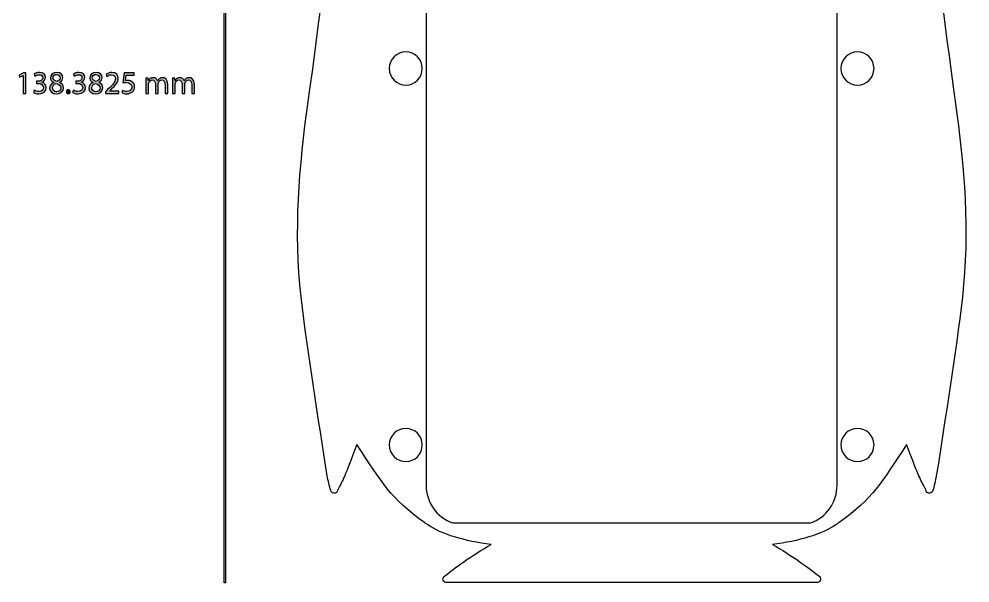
# Model space of a CAD drawing. Header units: millimetres. Extents: x 24 to 152, y 32 to 182.
# Drawn here: x 23.7 to 150, y 32.2 to 107.1 of the extents above; entities that cross this region are included whole.
import ezdxf

# ---------------------------------------------------------------- set-up
doc = ezdxf.new("R2010")
doc.units = ezdxf.units.MM
doc.header["$MEASUREMENT"] = 0

msp = doc.modelspace()

# ---------------------------------------------------------------- hatches: boundary and pattern name
at = {"transparency": 33554687}
h = msp.add_hatch(color=256, dxfattribs=at)
h.dxf.hatch_style = 2
edge = h.paths.add_edge_path()
edge.add_spline(control_points=[(24.27, 99.57), (24.27, 99.57), (24.27, 99.57), (24.27, 99.57), (24.27, 99.57), (23.79, 99.31), (23.79, 99.31), (23.79, 99.31), (23.72, 99.6), (23.72, 99.6), (23.72, 99.6), (24.32, 99.92), (24.32, 99.92), (24.32, 99.92), (24.63, 99.92), (24.63, 99.92), (24.63, 99.92), (24.63, 97.17), (24.63, 97.17), (24.63, 97.17), (24.27, 97.17), (24.27, 97.17), (24.27, 97.17), (24.27, 99.57), (24.27, 99.57)], knot_values=[0, 0, 0, 0, 1, 1, 1, 2, 2, 2, 3, 3, 3, 4, 4, 4, 5, 5, 5, 6, 6, 6, 7, 7, 7, 8, 8, 8, 8], degree=3, periodic=0)
h = msp.add_hatch(color=256, dxfattribs=at)
h.dxf.hatch_style = 2
edge = h.paths.add_edge_path()
edge.add_spline(control_points=[(25.73, 97.59), (25.83, 97.53), (26.08, 97.42), (26.34, 97.42), (26.81, 97.42), (26.96, 97.73), (26.96, 97.95), (26.95, 98.34), (26.61, 98.5), (26.25, 98.5), (26.25, 98.5), (26.04, 98.5), (26.04, 98.5), (26.04, 98.5), (26.04, 98.78), (26.04, 98.78), (26.04, 98.78), (26.25, 98.78), (26.25, 98.78), (26.52, 98.78), (26.86, 98.92), (26.86, 99.25), (26.86, 99.47), (26.72, 99.66), (26.38, 99.66), (26.16, 99.66), (25.95, 99.57), (25.83, 99.48), (25.83, 99.48), (25.73, 99.75), (25.73, 99.75), (25.87, 99.86), (26.15, 99.96), (26.45, 99.96), (26.99, 99.96), (27.24, 99.64), (27.24, 99.31), (27.24, 99.02), (27.07, 98.78), (26.73, 98.66), (26.73, 98.66), (26.73, 98.65), (26.73, 98.65), (27.07, 98.58), (27.34, 98.33), (27.34, 97.95), (27.34, 97.51), (27, 97.12), (26.34, 97.12), (26.03, 97.12), (25.76, 97.22), (25.62, 97.31), (25.62, 97.31), (25.73, 97.59), (25.73, 97.59)], knot_values=[0, 0, 0, 0, 1, 1, 1, 2, 2, 2, 3, 3, 3, 4, 4, 4, 5, 5, 5, 6, 6, 6, 7, 7, 7, 8, 8, 8, 9, 9, 9, 10, 10, 10, 11, 11, 11, 12, 12, 12, 13, 13, 13, 14, 14, 14, 15, 15, 15, 16, 16, 16, 17, 17, 17, 18, 18, 18, 18], degree=3, periodic=0)
h = msp.add_hatch(color=256, dxfattribs=at)
h.dxf.hatch_style = 2
edge = h.paths.add_edge_path()
edge.add_spline(control_points=[(28.23, 99.26), (28.23, 98.98), (28.44, 98.83), (28.76, 98.75), (28.99, 98.83), (29.18, 99), (29.18, 99.25), (29.18, 99.47), (29.04, 99.7), (28.71, 99.7), (28.4, 99.7), (28.23, 99.49), (28.23, 99.26)], knot_values=[0, 0, 0, 0, 1, 1, 1, 2, 2, 2, 3, 3, 3, 4, 4, 4, 4], degree=3, periodic=0)
edge = h.paths.add_edge_path()
edge.add_spline(control_points=[(29.26, 97.88), (29.26, 98.22), (29.02, 98.38), (28.65, 98.48), (28.33, 98.39), (28.16, 98.18), (28.16, 97.92), (28.14, 97.64), (28.35, 97.39), (28.71, 97.39), (29.04, 97.39), (29.26, 97.6), (29.26, 97.88)], knot_values=[0, 0, 0, 0, 1, 1, 1, 2, 2, 2, 3, 3, 3, 4, 4, 4, 4], degree=3, periodic=0)
edge = h.paths.add_edge_path()
edge.add_spline(control_points=[(27.78, 97.87), (27.78, 98.21), (27.98, 98.46), (28.32, 98.6), (28.32, 98.6), (28.32, 98.61), (28.32, 98.61), (28.01, 98.76), (27.88, 99), (27.88, 99.23), (27.88, 99.67), (28.25, 99.96), (28.73, 99.96), (29.26, 99.96), (29.53, 99.63), (29.53, 99.29), (29.53, 99.05), (29.42, 98.8), (29.08, 98.64), (29.08, 98.64), (29.08, 98.63), (29.08, 98.63), (29.42, 98.5), (29.63, 98.25), (29.63, 97.92), (29.63, 97.44), (29.22, 97.12), (28.7, 97.12), (28.12, 97.12), (27.78, 97.46), (27.78, 97.87)], knot_values=[0, 0, 0, 0, 1, 1, 1, 2, 2, 2, 3, 3, 3, 4, 4, 4, 5, 5, 5, 6, 6, 6, 7, 7, 7, 8, 8, 8, 9, 9, 9, 10, 10, 10, 10], degree=3, periodic=0)
h = msp.add_hatch(color=256, dxfattribs=at)
h.dxf.hatch_style = 2
edge = h.paths.add_edge_path()
edge.add_spline(control_points=[(30.95, 97.59), (31.05, 97.53), (31.3, 97.42), (31.55, 97.42), (32.03, 97.42), (32.18, 97.73), (32.18, 97.95), (32.17, 98.34), (31.83, 98.5), (31.47, 98.5), (31.47, 98.5), (31.26, 98.5), (31.26, 98.5), (31.26, 98.5), (31.26, 98.78), (31.26, 98.78), (31.26, 98.78), (31.47, 98.78), (31.47, 98.78), (31.74, 98.78), (32.08, 98.92), (32.08, 99.25), (32.08, 99.47), (31.94, 99.66), (31.6, 99.66), (31.38, 99.66), (31.17, 99.57), (31.05, 99.48), (31.05, 99.48), (30.95, 99.75), (30.95, 99.75), (31.09, 99.86), (31.37, 99.96), (31.67, 99.96), (32.21, 99.96), (32.46, 99.64), (32.46, 99.31), (32.46, 99.02), (32.29, 98.78), (31.95, 98.66), (31.95, 98.66), (31.95, 98.65), (31.95, 98.65), (32.29, 98.58), (32.56, 98.33), (32.56, 97.95), (32.56, 97.51), (32.22, 97.12), (31.56, 97.12), (31.25, 97.12), (30.98, 97.22), (30.84, 97.31), (30.84, 97.31), (30.95, 97.59), (30.95, 97.59)], knot_values=[0, 0, 0, 0, 1, 1, 1, 2, 2, 2, 3, 3, 3, 4, 4, 4, 5, 5, 5, 6, 6, 6, 7, 7, 7, 8, 8, 8, 9, 9, 9, 10, 10, 10, 11, 11, 11, 12, 12, 12, 13, 13, 13, 14, 14, 14, 15, 15, 15, 16, 16, 16, 17, 17, 17, 18, 18, 18, 18], degree=3, periodic=0)
h = msp.add_hatch(color=256, dxfattribs=at)
h.dxf.hatch_style = 2
edge = h.paths.add_edge_path()
edge.add_spline(control_points=[(33.45, 99.26), (33.45, 98.98), (33.66, 98.83), (33.98, 98.75), (34.21, 98.83), (34.39, 99), (34.39, 99.25), (34.39, 99.47), (34.26, 99.7), (33.93, 99.7), (33.62, 99.7), (33.45, 99.49), (33.45, 99.26)], knot_values=[0, 0, 0, 0, 1, 1, 1, 2, 2, 2, 3, 3, 3, 4, 4, 4, 4], degree=3, periodic=0)
edge = h.paths.add_edge_path()
edge.add_spline(control_points=[(34.48, 97.88), (34.48, 98.22), (34.24, 98.38), (33.87, 98.48), (33.55, 98.39), (33.38, 98.18), (33.38, 97.92), (33.36, 97.64), (33.57, 97.39), (33.93, 97.39), (34.26, 97.39), (34.48, 97.6), (34.48, 97.88)], knot_values=[0, 0, 0, 0, 1, 1, 1, 2, 2, 2, 3, 3, 3, 4, 4, 4, 4], degree=3, periodic=0)
edge = h.paths.add_edge_path()
edge.add_spline(control_points=[(32.99, 97.87), (32.99, 98.21), (33.2, 98.46), (33.54, 98.6), (33.54, 98.6), (33.54, 98.61), (33.54, 98.61), (33.23, 98.76), (33.1, 99), (33.1, 99.23), (33.1, 99.67), (33.47, 99.96), (33.95, 99.96), (34.48, 99.96), (34.75, 99.63), (34.75, 99.29), (34.75, 99.05), (34.64, 98.8), (34.3, 98.64), (34.3, 98.64), (34.3, 98.63), (34.3, 98.63), (34.64, 98.5), (34.85, 98.25), (34.85, 97.92), (34.85, 97.44), (34.44, 97.12), (33.92, 97.12), (33.34, 97.12), (32.99, 97.46), (32.99, 97.87)], knot_values=[0, 0, 0, 0, 1, 1, 1, 2, 2, 2, 3, 3, 3, 4, 4, 4, 5, 5, 5, 6, 6, 6, 7, 7, 7, 8, 8, 8, 9, 9, 9, 10, 10, 10, 10], degree=3, periodic=0)
h = msp.add_hatch(color=256, dxfattribs=at)
h.dxf.hatch_style = 2
edge = h.paths.add_edge_path()
edge.add_spline(control_points=[(35.2, 97.17), (35.2, 97.17), (35.2, 97.4), (35.2, 97.4), (35.2, 97.4), (35.49, 97.68), (35.49, 97.68), (36.19, 98.35), (36.51, 98.7), (36.52, 99.12), (36.52, 99.4), (36.38, 99.66), (35.97, 99.66), (35.72, 99.66), (35.51, 99.53), (35.39, 99.42), (35.39, 99.42), (35.27, 99.68), (35.27, 99.68), (35.46, 99.85), (35.73, 99.96), (36.05, 99.96), (36.64, 99.96), (36.89, 99.56), (36.89, 99.16), (36.89, 98.66), (36.52, 98.25), (35.94, 97.69), (35.94, 97.69), (35.72, 97.48), (35.72, 97.48), (35.72, 97.48), (35.72, 97.48), (35.72, 97.48), (35.72, 97.48), (36.96, 97.48), (36.96, 97.48), (36.96, 97.48), (36.96, 97.17), (36.96, 97.17), (36.96, 97.17), (35.2, 97.17), (35.2, 97.17)], knot_values=[0, 0, 0, 0, 1, 1, 1, 2, 2, 2, 3, 3, 3, 4, 4, 4, 5, 5, 5, 6, 6, 6, 7, 7, 7, 8, 8, 8, 9, 9, 9, 10, 10, 10, 11, 11, 11, 12, 12, 12, 13, 13, 13, 14, 14, 14, 14], degree=3, periodic=0)
h = msp.add_hatch(color=256, dxfattribs=at)
h.dxf.hatch_style = 2
edge = h.paths.add_edge_path()
edge.add_spline(control_points=[(39.01, 99.6), (39.01, 99.6), (37.96, 99.6), (37.96, 99.6), (37.96, 99.6), (37.86, 98.9), (37.86, 98.9), (37.92, 98.91), (37.98, 98.91), (38.08, 98.91), (38.29, 98.91), (38.51, 98.87), (38.67, 98.77), (38.89, 98.64), (39.07, 98.41), (39.07, 98.06), (39.07, 97.52), (38.64, 97.12), (38.04, 97.12), (37.74, 97.12), (37.49, 97.21), (37.36, 97.29), (37.36, 97.29), (37.45, 97.57), (37.45, 97.57), (37.57, 97.51), (37.79, 97.42), (38.04, 97.42), (38.39, 97.42), (38.69, 97.65), (38.69, 98.02), (38.69, 98.37), (38.45, 98.63), (37.9, 98.63), (37.74, 98.63), (37.62, 98.61), (37.52, 98.6), (37.52, 98.6), (37.7, 99.92), (37.7, 99.92), (37.7, 99.92), (39.01, 99.92), (39.01, 99.92), (39.01, 99.92), (39.01, 99.6), (39.01, 99.6)], knot_values=[0, 0, 0, 0, 1, 1, 1, 2, 2, 2, 3, 3, 3, 4, 4, 4, 5, 5, 5, 6, 6, 6, 7, 7, 7, 8, 8, 8, 9, 9, 9, 10, 10, 10, 11, 11, 11, 12, 12, 12, 13, 13, 13, 14, 14, 14, 15, 15, 15, 15], degree=3, periodic=0)
h = msp.add_hatch(color=256, dxfattribs=at)
h.dxf.hatch_style = 2
edge = h.paths.add_edge_path()
edge.add_spline(control_points=[(40.56, 98.66), (40.56, 98.87), (40.55, 99.05), (40.54, 99.21), (40.54, 99.21), (40.87, 99.21), (40.87, 99.21), (40.87, 99.21), (40.88, 98.88), (40.88, 98.88), (40.88, 98.88), (40.9, 98.88), (40.9, 98.88), (41.01, 99.08), (41.2, 99.26), (41.54, 99.26), (41.82, 99.26), (42.03, 99.09), (42.12, 98.85), (42.12, 98.85), (42.13, 98.85), (42.13, 98.85), (42.19, 98.97), (42.27, 99.05), (42.36, 99.12), (42.48, 99.21), (42.62, 99.26), (42.81, 99.26), (43.08, 99.26), (43.48, 99.08), (43.48, 98.37), (43.48, 98.37), (43.48, 97.17), (43.48, 97.17), (43.48, 97.17), (43.12, 97.17), (43.12, 97.17), (43.12, 97.17), (43.12, 98.33), (43.12, 98.33), (43.12, 98.72), (42.97, 98.96), (42.67, 98.96), (42.46, 98.96), (42.3, 98.8), (42.23, 98.62), (42.22, 98.57), (42.21, 98.5), (42.21, 98.43), (42.21, 98.43), (42.21, 97.17), (42.21, 97.17), (42.21, 97.17), (41.84, 97.17), (41.84, 97.17), (41.84, 97.17), (41.84, 98.39), (41.84, 98.39), (41.84, 98.72), (41.7, 98.96), (41.41, 98.96), (41.18, 98.96), (41.01, 98.77), (40.95, 98.58), (40.93, 98.53), (40.92, 98.47), (40.92, 98.4), (40.92, 98.4), (40.92, 97.17), (40.92, 97.17), (40.92, 97.17), (40.56, 97.17), (40.56, 97.17), (40.56, 97.17), (40.56, 98.66), (40.56, 98.66)], knot_values=[0, 0, 0, 0, 1, 1, 1, 2, 2, 2, 3, 3, 3, 4, 4, 4, 5, 5, 5, 6, 6, 6, 7, 7, 7, 8, 8, 8, 9, 9, 9, 10, 10, 10, 11, 11, 11, 12, 12, 12, 13, 13, 13, 14, 14, 14, 15, 15, 15, 16, 16, 16, 17, 17, 17, 18, 18, 18, 19, 19, 19, 20, 20, 20, 21, 21, 21, 22, 22, 22, 23, 23, 23, 24, 24, 24, 25, 25, 25, 25], degree=3, periodic=0)
h = msp.add_hatch(color=256, dxfattribs=at)
h.dxf.hatch_style = 2
edge = h.paths.add_edge_path()
edge.add_spline(control_points=[(44.09, 98.66), (44.09, 98.87), (44.09, 99.05), (44.07, 99.21), (44.07, 99.21), (44.4, 99.21), (44.4, 99.21), (44.4, 99.21), (44.42, 98.88), (44.42, 98.88), (44.42, 98.88), (44.43, 98.88), (44.43, 98.88), (44.54, 99.08), (44.73, 99.26), (45.07, 99.26), (45.35, 99.26), (45.56, 99.09), (45.65, 98.85), (45.65, 98.85), (45.66, 98.85), (45.66, 98.85), (45.72, 98.97), (45.8, 99.05), (45.89, 99.12), (46.01, 99.21), (46.15, 99.26), (46.34, 99.26), (46.61, 99.26), (47.01, 99.08), (47.01, 98.37), (47.01, 98.37), (47.01, 97.17), (47.01, 97.17), (47.01, 97.17), (46.65, 97.17), (46.65, 97.17), (46.65, 97.17), (46.65, 98.33), (46.65, 98.33), (46.65, 98.72), (46.51, 98.96), (46.21, 98.96), (45.99, 98.96), (45.83, 98.8), (45.77, 98.62), (45.75, 98.57), (45.74, 98.5), (45.74, 98.43), (45.74, 98.43), (45.74, 97.17), (45.74, 97.17), (45.74, 97.17), (45.37, 97.17), (45.37, 97.17), (45.37, 97.17), (45.37, 98.39), (45.37, 98.39), (45.37, 98.72), (45.23, 98.96), (44.94, 98.96), (44.71, 98.96), (44.54, 98.77), (44.48, 98.58), (44.46, 98.53), (44.45, 98.47), (44.45, 98.4), (44.45, 98.4), (44.45, 97.17), (44.45, 97.17), (44.45, 97.17), (44.09, 97.17), (44.09, 97.17), (44.09, 97.17), (44.09, 98.66), (44.09, 98.66)], knot_values=[0, 0, 0, 0, 1, 1, 1, 2, 2, 2, 3, 3, 3, 4, 4, 4, 5, 5, 5, 6, 6, 6, 7, 7, 7, 8, 8, 8, 9, 9, 9, 10, 10, 10, 11, 11, 11, 12, 12, 12, 13, 13, 13, 14, 14, 14, 15, 15, 15, 16, 16, 16, 17, 17, 17, 18, 18, 18, 19, 19, 19, 20, 20, 20, 21, 21, 21, 22, 22, 22, 23, 23, 23, 24, 24, 24, 25, 25, 25, 25], degree=3, periodic=0)
h = msp.add_hatch(color=256, dxfattribs=at)
h.dxf.hatch_style = 2
edge = h.paths.add_edge_path()
edge.add_spline(control_points=[(30.01, 97.39), (30.01, 97.54), (30.12, 97.65), (30.26, 97.65), (30.41, 97.65), (30.51, 97.54), (30.51, 97.39), (30.51, 97.24), (30.42, 97.12), (30.26, 97.12), (30.11, 97.12), (30.01, 97.24), (30.01, 97.39)], knot_values=[0, 0, 0, 0, 1, 1, 1, 2, 2, 2, 3, 3, 3, 4, 4, 4, 4], degree=3, periodic=0)

# ---------------------------------------------------------------- linework, layer by layer
msp.add_lwpolyline([(51.14, 32.16), (50.95, 32.16), (50.95, 170.54), (51.14, 170.54)], close=True)
for points, knots in [([(148.09, 96.08), (145.15, 116.96), (142.04, 146.11), (138.97, 166.98), (138.45, 170.48), (137.45, 171.56), (135.37, 169.7), (134.89, 169.27), (134.47, 168.77), (134.1, 168.24), (132.49, 165.99), (124.56, 156.51), (105.11, 156.51), (85.67, 156.51), (77.74, 165.99), (76.13, 168.24), (75.76, 168.77), (75.34, 169.27), (74.86, 169.7), (72.78, 171.56), (71.78, 170.48), (71.26, 166.98), (68.18, 146.11), (65.07, 116.96), (62.13, 96.08), (60.92, 87.48), (60.19, 78.8), (61.2, 70.14), (62.09, 62.53), (63.47, 53.96), (64.66, 46.38), (64.76, 45.72), (64.95, 45.06), (65.12, 44.42), (65.12, 44.41), (65.12, 44.41), (65.12, 44.41), (65.16, 44.32), (65.3, 44.08), (65.52, 44.07), (65.79, 44.05), (66.01, 44.26), (66.07, 44.52), (66.85, 46.12), (66.87, 45.93), (68.6, 50.54), (71.95, 45.52), (73.03, 43.39), (77.57, 40.19), (77.57, 40.19), (77.58, 40.19), (77.58, 40.19), (77.72, 40.09), (77.87, 39.98), (78.03, 39.87), (79.79, 38.66), (82.92, 37.67), (86.44, 37.29), (83.73, 35.73), (81.52, 34.08), (80.28, 33.1), (80.28, 33.1), (80.27, 33.1), (80.27, 33.1), (80.21, 33.03), (79.95, 32.73), (80.05, 32.53), (80.15, 32.32), (80.26, 32.23), (80.6, 32.22), (80.6, 32.22), (129.63, 32.22), (129.63, 32.22), (129.97, 32.23), (130.07, 32.32), (130.17, 32.53), (130.28, 32.73), (130.02, 33.03), (129.96, 33.1), (129.95, 33.1), (129.95, 33.1), (129.95, 33.1), (128.71, 34.08), (126.5, 35.73), (123.79, 37.29), (127.31, 37.67), (130.43, 38.66), (132.2, 39.87), (132.36, 39.98), (132.5, 40.09), (132.65, 40.19), (132.65, 40.19), (132.66, 40.19), (132.66, 40.19), (137.2, 43.39), (138.28, 45.52), (141.62, 50.54), (143.36, 45.93), (143.38, 46.12), (144.16, 44.52), (144.22, 44.26), (144.43, 44.05), (144.71, 44.07), (144.93, 44.08), (145.07, 44.32), (145.11, 44.41), (145.11, 44.41), (145.11, 44.41), (145.11, 44.42), (145.28, 45.06), (145.46, 45.72), (145.57, 46.38), (146.76, 53.96), (148.13, 62.53), (149.03, 70.14), (150.04, 78.8), (149.3, 87.48), (148.09, 96.08)], [0, 0, 0, 0, 1, 1, 1, 2, 2, 2, 3, 3, 3, 4, 4, 4, 5, 5, 5, 6, 6, 6, 7, 7, 7, 8, 8, 8, 9, 9, 9, 10, 10, 10, 11, 11, 11, 12, 12, 12, 13, 13, 13, 14, 14, 14, 15, 15, 15, 16, 16, 16, 17, 17, 17, 18, 18, 18, 19, 19, 19, 20, 20, 20, 21, 21, 21, 22, 22, 22, 23, 23, 23, 24, 24, 24, 25, 25, 25, 26, 26, 26, 27, 27, 27, 28, 28, 28, 29, 29, 29, 30, 30, 30, 31, 31, 31, 32, 32, 32, 33, 33, 33, 34, 34, 34, 35, 35, 35, 36, 36, 36, 37, 37, 37, 38, 38, 38, 39, 39, 39, 39]), ([(132.39, 45.13), (132.39, 42.88), (130.97, 40.88), (128.85, 40.14), (128.85, 40.14), (81.33, 40.14), (81.33, 40.14), (79.21, 40.88), (77.79, 42.88), (77.79, 45.13), (77.79, 45.13), (77.79, 148.99), (77.79, 148.99), (77.79, 151.91), (80.16, 154.28), (83.09, 154.28), (83.09, 154.28), (127.09, 154.28), (127.09, 154.28), (130.02, 154.28), (132.39, 151.91), (132.39, 148.99), (132.39, 148.99), (132.39, 45.13), (132.39, 45.13)], [0, 0, 0, 0, 1, 1, 1, 2, 2, 2, 3, 3, 3, 4, 4, 4, 5, 5, 5, 6, 6, 6, 7, 7, 7, 8, 8, 8, 8]), ([(75.09, 98.28), (73.88, 98.28), (72.89, 99.27), (72.89, 100.49), (72.89, 101.7), (73.88, 102.68), (75.09, 102.68), (76.3, 102.68), (77.29, 101.7), (77.29, 100.49), (77.29, 99.27), (76.3, 98.28), (75.09, 98.28)], [0, 0, 0, 0, 1, 1, 1, 2, 2, 2, 3, 3, 3, 4, 4, 4, 4]), ([(135.09, 98.28), (133.88, 98.28), (132.89, 99.27), (132.89, 100.49), (132.89, 101.7), (133.88, 102.68), (135.09, 102.68), (136.3, 102.68), (137.29, 101.7), (137.29, 100.49), (137.29, 99.27), (136.3, 98.28), (135.09, 98.28)], [0, 0, 0, 0, 1, 1, 1, 2, 2, 2, 3, 3, 3, 4, 4, 4, 4]), ([(24.27, 99.57), (24.27, 99.57), (24.27, 99.57), (24.27, 99.57), (24.27, 99.57), (23.79, 99.31), (23.79, 99.31), (23.79, 99.31), (23.72, 99.6), (23.72, 99.6), (23.72, 99.6), (24.32, 99.92), (24.32, 99.92), (24.32, 99.92), (24.63, 99.92), (24.63, 99.92), (24.63, 99.92), (24.63, 97.17), (24.63, 97.17), (24.63, 97.17), (24.27, 97.17), (24.27, 97.17), (24.27, 97.17), (24.27, 99.57), (24.27, 99.57)], [0, 0, 0, 0, 1, 1, 1, 2, 2, 2, 3, 3, 3, 4, 4, 4, 5, 5, 5, 6, 6, 6, 7, 7, 7, 8, 8, 8, 8]), ([(25.73, 97.59), (25.83, 97.53), (26.08, 97.42), (26.34, 97.42), (26.81, 97.42), (26.96, 97.73), (26.96, 97.95), (26.95, 98.34), (26.61, 98.5), (26.25, 98.5), (26.25, 98.5), (26.04, 98.5), (26.04, 98.5), (26.04, 98.5), (26.04, 98.78), (26.04, 98.78), (26.04, 98.78), (26.25, 98.78), (26.25, 98.78), (26.52, 98.78), (26.86, 98.92), (26.86, 99.25), (26.86, 99.47), (26.72, 99.66), (26.38, 99.66), (26.16, 99.66), (25.95, 99.57), (25.83, 99.48), (25.83, 99.48), (25.73, 99.75), (25.73, 99.75), (25.87, 99.86), (26.15, 99.96), (26.45, 99.96), (26.99, 99.96), (27.24, 99.64), (27.24, 99.31), (27.24, 99.02), (27.07, 98.78), (26.73, 98.66), (26.73, 98.66), (26.73, 98.65), (26.73, 98.65), (27.07, 98.58), (27.34, 98.33), (27.34, 97.95), (27.34, 97.51), (27, 97.12), (26.34, 97.12), (26.03, 97.12), (25.76, 97.22), (25.62, 97.31), (25.62, 97.31), (25.73, 97.59), (25.73, 97.59)], [0, 0, 0, 0, 1, 1, 1, 2, 2, 2, 3, 3, 3, 4, 4, 4, 5, 5, 5, 6, 6, 6, 7, 7, 7, 8, 8, 8, 9, 9, 9, 10, 10, 10, 11, 11, 11, 12, 12, 12, 13, 13, 13, 14, 14, 14, 15, 15, 15, 16, 16, 16, 17, 17, 17, 18, 18, 18, 18]), ([(27.78, 97.87), (27.78, 98.21), (27.98, 98.46), (28.32, 98.6), (28.32, 98.6), (28.32, 98.61), (28.32, 98.61), (28.01, 98.76), (27.88, 99), (27.88, 99.23), (27.88, 99.67), (28.25, 99.96), (28.73, 99.96), (29.26, 99.96), (29.53, 99.63), (29.53, 99.29), (29.53, 99.05), (29.42, 98.8), (29.08, 98.64), (29.08, 98.64), (29.08, 98.63), (29.08, 98.63), (29.42, 98.5), (29.63, 98.25), (29.63, 97.92), (29.63, 97.44), (29.22, 97.12), (28.7, 97.12), (28.12, 97.12), (27.78, 97.46), (27.78, 97.87)], [0, 0, 0, 0, 1, 1, 1, 2, 2, 2, 3, 3, 3, 4, 4, 4, 5, 5, 5, 6, 6, 6, 7, 7, 7, 8, 8, 8, 9, 9, 9, 10, 10, 10, 10]), ([(30.95, 97.59), (31.05, 97.53), (31.3, 97.42), (31.55, 97.42), (32.03, 97.42), (32.18, 97.73), (32.18, 97.95), (32.17, 98.34), (31.83, 98.5), (31.47, 98.5), (31.47, 98.5), (31.26, 98.5), (31.26, 98.5), (31.26, 98.5), (31.26, 98.78), (31.26, 98.78), (31.26, 98.78), (31.47, 98.78), (31.47, 98.78), (31.74, 98.78), (32.08, 98.92), (32.08, 99.25), (32.08, 99.47), (31.94, 99.66), (31.6, 99.66), (31.38, 99.66), (31.17, 99.57), (31.05, 99.48), (31.05, 99.48), (30.95, 99.75), (30.95, 99.75), (31.09, 99.86), (31.37, 99.96), (31.67, 99.96), (32.21, 99.96), (32.46, 99.64), (32.46, 99.31), (32.46, 99.02), (32.29, 98.78), (31.95, 98.66), (31.95, 98.66), (31.95, 98.65), (31.95, 98.65), (32.29, 98.58), (32.56, 98.33), (32.56, 97.95), (32.56, 97.51), (32.22, 97.12), (31.56, 97.12), (31.25, 97.12), (30.98, 97.22), (30.84, 97.31), (30.84, 97.31), (30.95, 97.59), (30.95, 97.59)], [0, 0, 0, 0, 1, 1, 1, 2, 2, 2, 3, 3, 3, 4, 4, 4, 5, 5, 5, 6, 6, 6, 7, 7, 7, 8, 8, 8, 9, 9, 9, 10, 10, 10, 11, 11, 11, 12, 12, 12, 13, 13, 13, 14, 14, 14, 15, 15, 15, 16, 16, 16, 17, 17, 17, 18, 18, 18, 18]), ([(32.99, 97.87), (32.99, 98.21), (33.2, 98.46), (33.54, 98.6), (33.54, 98.6), (33.54, 98.61), (33.54, 98.61), (33.23, 98.76), (33.1, 99), (33.1, 99.23), (33.1, 99.67), (33.47, 99.96), (33.95, 99.96), (34.48, 99.96), (34.75, 99.63), (34.75, 99.29), (34.75, 99.05), (34.64, 98.8), (34.3, 98.64), (34.3, 98.64), (34.3, 98.63), (34.3, 98.63), (34.64, 98.5), (34.85, 98.25), (34.85, 97.92), (34.85, 97.44), (34.44, 97.12), (33.92, 97.12), (33.34, 97.12), (32.99, 97.46), (32.99, 97.87)], [0, 0, 0, 0, 1, 1, 1, 2, 2, 2, 3, 3, 3, 4, 4, 4, 5, 5, 5, 6, 6, 6, 7, 7, 7, 8, 8, 8, 9, 9, 9, 10, 10, 10, 10]), ([(35.2, 97.17), (35.2, 97.17), (35.2, 97.4), (35.2, 97.4), (35.2, 97.4), (35.49, 97.68), (35.49, 97.68), (36.19, 98.35), (36.51, 98.7), (36.52, 99.12), (36.52, 99.4), (36.38, 99.66), (35.97, 99.66), (35.72, 99.66), (35.51, 99.53), (35.39, 99.42), (35.39, 99.42), (35.27, 99.68), (35.27, 99.68), (35.46, 99.85), (35.73, 99.96), (36.05, 99.96), (36.64, 99.96), (36.89, 99.56), (36.89, 99.16), (36.89, 98.66), (36.52, 98.25), (35.94, 97.69), (35.94, 97.69), (35.72, 97.48), (35.72, 97.48), (35.72, 97.48), (35.72, 97.48), (35.72, 97.48), (35.72, 97.48), (36.96, 97.48), (36.96, 97.48), (36.96, 97.48), (36.96, 97.17), (36.96, 97.17), (36.96, 97.17), (35.2, 97.17), (35.2, 97.17)], [0, 0, 0, 0, 1, 1, 1, 2, 2, 2, 3, 3, 3, 4, 4, 4, 5, 5, 5, 6, 6, 6, 7, 7, 7, 8, 8, 8, 9, 9, 9, 10, 10, 10, 11, 11, 11, 12, 12, 12, 13, 13, 13, 14, 14, 14, 14]), ([(39.01, 99.6), (39.01, 99.6), (37.96, 99.6), (37.96, 99.6), (37.96, 99.6), (37.86, 98.9), (37.86, 98.9), (37.92, 98.91), (37.98, 98.91), (38.08, 98.91), (38.29, 98.91), (38.51, 98.87), (38.67, 98.77), (38.89, 98.64), (39.07, 98.41), (39.07, 98.06), (39.07, 97.52), (38.64, 97.12), (38.04, 97.12), (37.74, 97.12), (37.49, 97.21), (37.36, 97.29), (37.36, 97.29), (37.45, 97.57), (37.45, 97.57), (37.57, 97.51), (37.79, 97.42), (38.04, 97.42), (38.39, 97.42), (38.69, 97.65), (38.69, 98.02), (38.69, 98.37), (38.45, 98.63), (37.9, 98.63), (37.74, 98.63), (37.62, 98.61), (37.52, 98.6), (37.52, 98.6), (37.7, 99.92), (37.7, 99.92), (37.7, 99.92), (39.01, 99.92), (39.01, 99.92), (39.01, 99.92), (39.01, 99.6), (39.01, 99.6)], [0, 0, 0, 0, 1, 1, 1, 2, 2, 2, 3, 3, 3, 4, 4, 4, 5, 5, 5, 6, 6, 6, 7, 7, 7, 8, 8, 8, 9, 9, 9, 10, 10, 10, 11, 11, 11, 12, 12, 12, 13, 13, 13, 14, 14, 14, 15, 15, 15, 15]), ([(28.23, 99.26), (28.23, 98.98), (28.44, 98.83), (28.76, 98.75), (28.99, 98.83), (29.18, 99), (29.18, 99.25), (29.18, 99.47), (29.04, 99.7), (28.71, 99.7), (28.4, 99.7), (28.23, 99.49), (28.23, 99.26)], [0, 0, 0, 0, 1, 1, 1, 2, 2, 2, 3, 3, 3, 4, 4, 4, 4]), ([(33.45, 99.26), (33.45, 98.98), (33.66, 98.83), (33.98, 98.75), (34.21, 98.83), (34.39, 99), (34.39, 99.25), (34.39, 99.47), (34.26, 99.7), (33.93, 99.7), (33.62, 99.7), (33.45, 99.49), (33.45, 99.26)], [0, 0, 0, 0, 1, 1, 1, 2, 2, 2, 3, 3, 3, 4, 4, 4, 4]), ([(40.56, 98.66), (40.56, 98.87), (40.55, 99.05), (40.54, 99.21), (40.54, 99.21), (40.87, 99.21), (40.87, 99.21), (40.87, 99.21), (40.88, 98.88), (40.88, 98.88), (40.88, 98.88), (40.9, 98.88), (40.9, 98.88), (41.01, 99.08), (41.2, 99.26), (41.54, 99.26), (41.82, 99.26), (42.03, 99.09), (42.12, 98.85), (42.12, 98.85), (42.13, 98.85), (42.13, 98.85), (42.19, 98.97), (42.27, 99.05), (42.36, 99.12), (42.48, 99.21), (42.62, 99.26), (42.81, 99.26), (43.08, 99.26), (43.48, 99.08), (43.48, 98.37), (43.48, 98.37), (43.48, 97.17), (43.48, 97.17), (43.48, 97.17), (43.12, 97.17), (43.12, 97.17), (43.12, 97.17), (43.12, 98.33), (43.12, 98.33), (43.12, 98.72), (42.97, 98.96), (42.67, 98.96), (42.46, 98.96), (42.3, 98.8), (42.23, 98.62), (42.22, 98.57), (42.21, 98.5), (42.21, 98.43), (42.21, 98.43), (42.21, 97.17), (42.21, 97.17), (42.21, 97.17), (41.84, 97.17), (41.84, 97.17), (41.84, 97.17), (41.84, 98.39), (41.84, 98.39), (41.84, 98.72), (41.7, 98.96), (41.41, 98.96), (41.18, 98.96), (41.01, 98.77), (40.95, 98.58), (40.93, 98.53), (40.92, 98.47), (40.92, 98.4), (40.92, 98.4), (40.92, 97.17), (40.92, 97.17), (40.92, 97.17), (40.56, 97.17), (40.56, 97.17), (40.56, 97.17), (40.56, 98.66), (40.56, 98.66)], [0, 0, 0, 0, 1, 1, 1, 2, 2, 2, 3, 3, 3, 4, 4, 4, 5, 5, 5, 6, 6, 6, 7, 7, 7, 8, 8, 8, 9, 9, 9, 10, 10, 10, 11, 11, 11, 12, 12, 12, 13, 13, 13, 14, 14, 14, 15, 15, 15, 16, 16, 16, 17, 17, 17, 18, 18, 18, 19, 19, 19, 20, 20, 20, 21, 21, 21, 22, 22, 22, 23, 23, 23, 24, 24, 24, 25, 25, 25, 25]), ([(44.09, 98.66), (44.09, 98.87), (44.09, 99.05), (44.07, 99.21), (44.07, 99.21), (44.4, 99.21), (44.4, 99.21), (44.4, 99.21), (44.42, 98.88), (44.42, 98.88), (44.42, 98.88), (44.43, 98.88), (44.43, 98.88), (44.54, 99.08), (44.73, 99.26), (45.07, 99.26), (45.35, 99.26), (45.56, 99.09), (45.65, 98.85), (45.65, 98.85), (45.66, 98.85), (45.66, 98.85), (45.72, 98.97), (45.8, 99.05), (45.89, 99.12), (46.01, 99.21), (46.15, 99.26), (46.34, 99.26), (46.61, 99.26), (47.01, 99.08), (47.01, 98.37), (47.01, 98.37), (47.01, 97.17), (47.01, 97.17), (47.01, 97.17), (46.65, 97.17), (46.65, 97.17), (46.65, 97.17), (46.65, 98.33), (46.65, 98.33), (46.65, 98.72), (46.51, 98.96), (46.21, 98.96), (45.99, 98.96), (45.83, 98.8), (45.77, 98.62), (45.75, 98.57), (45.74, 98.5), (45.74, 98.43), (45.74, 98.43), (45.74, 97.17), (45.74, 97.17), (45.74, 97.17), (45.37, 97.17), (45.37, 97.17), (45.37, 97.17), (45.37, 98.39), (45.37, 98.39), (45.37, 98.72), (45.23, 98.96), (44.94, 98.96), (44.71, 98.96), (44.54, 98.77), (44.48, 98.58), (44.46, 98.53), (44.45, 98.47), (44.45, 98.4), (44.45, 98.4), (44.45, 97.17), (44.45, 97.17), (44.45, 97.17), (44.09, 97.17), (44.09, 97.17), (44.09, 97.17), (44.09, 98.66), (44.09, 98.66)], [0, 0, 0, 0, 1, 1, 1, 2, 2, 2, 3, 3, 3, 4, 4, 4, 5, 5, 5, 6, 6, 6, 7, 7, 7, 8, 8, 8, 9, 9, 9, 10, 10, 10, 11, 11, 11, 12, 12, 12, 13, 13, 13, 14, 14, 14, 15, 15, 15, 16, 16, 16, 17, 17, 17, 18, 18, 18, 19, 19, 19, 20, 20, 20, 21, 21, 21, 22, 22, 22, 23, 23, 23, 24, 24, 24, 25, 25, 25, 25]), ([(29.26, 97.88), (29.26, 98.22), (29.02, 98.38), (28.65, 98.48), (28.33, 98.39), (28.16, 98.18), (28.16, 97.92), (28.14, 97.64), (28.35, 97.39), (28.71, 97.39), (29.04, 97.39), (29.26, 97.6), (29.26, 97.88)], [0, 0, 0, 0, 1, 1, 1, 2, 2, 2, 3, 3, 3, 4, 4, 4, 4]), ([(30.01, 97.39), (30.01, 97.54), (30.12, 97.65), (30.26, 97.65), (30.41, 97.65), (30.51, 97.54), (30.51, 97.39), (30.51, 97.24), (30.42, 97.12), (30.26, 97.12), (30.11, 97.12), (30.01, 97.24), (30.01, 97.39)], [0, 0, 0, 0, 1, 1, 1, 2, 2, 2, 3, 3, 3, 4, 4, 4, 4]), ([(34.48, 97.88), (34.48, 98.22), (34.24, 98.38), (33.87, 98.48), (33.55, 98.39), (33.38, 98.18), (33.38, 97.92), (33.36, 97.64), (33.57, 97.39), (33.93, 97.39), (34.26, 97.39), (34.48, 97.6), (34.48, 97.88)], [0, 0, 0, 0, 1, 1, 1, 2, 2, 2, 3, 3, 3, 4, 4, 4, 4]), ([(75.09, 48.28), (73.88, 48.28), (72.89, 49.27), (72.89, 50.49), (72.89, 51.7), (73.88, 52.68), (75.09, 52.68), (76.3, 52.68), (77.29, 51.7), (77.29, 50.49), (77.29, 49.27), (76.3, 48.28), (75.09, 48.28)], [0, 0, 0, 0, 1, 1, 1, 2, 2, 2, 3, 3, 3, 4, 4, 4, 4]), ([(135.09, 48.28), (133.88, 48.28), (132.89, 49.27), (132.89, 50.49), (132.89, 51.7), (133.88, 52.68), (135.09, 52.68), (136.3, 52.68), (137.29, 51.7), (137.29, 50.49), (137.29, 49.27), (136.3, 48.28), (135.09, 48.28)], [0, 0, 0, 0, 1, 1, 1, 2, 2, 2, 3, 3, 3, 4, 4, 4, 4])]:
    msp.add_open_spline(points, degree=3, knots=knots)

doc.saveas('drawing.dxf')
